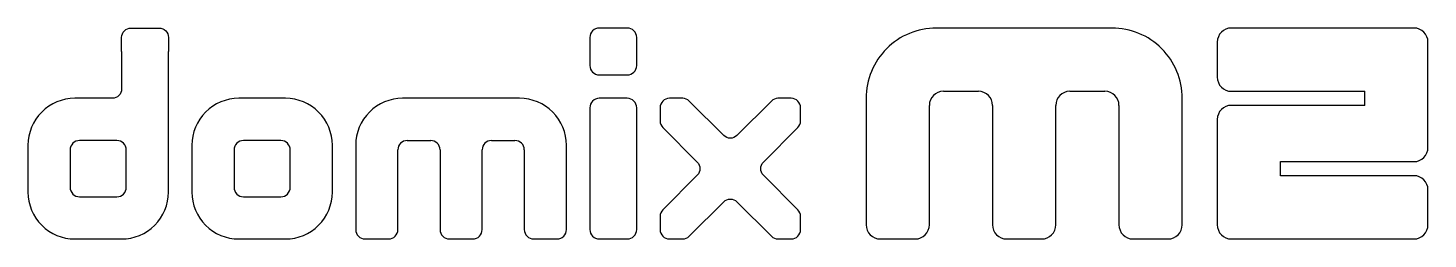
# Model space of a CAD drawing. Extents: x 229 to 528, y 749 to 794.
import ezdxf

# ---------------------------------------------------------------- set-up
doc = ezdxf.new("R2010")
doc.units = 0
doc.header["$MEASUREMENT"] = 0

msp = doc.modelspace()

# ---------------------------------------------------------------- linework, layer by layer
at = {"linetype": 'Continuous'}
for p, q in [((424.23, 780.35), (431.73, 780.35)), ((451.23, 780.35), (458.73, 780.35)), ((514.23, 777.35), (514.23, 780.35)), ((309.73, 769.85), (314.73, 769.85)), ((327.73, 769.85), (332.73, 769.85)), ((496.23, 762.35), (496.23, 765.35))]:
    msp.add_line(p, q, dxfattribs=at)
for points in [[(248.73, 788.85), (248.73, 791.85, -0.414214), (250.73, 793.85), (256.73, 793.85, -0.414214), (258.73, 791.85), (258.73, 788.85)], [(452.73, 793.85), (422.73, 793.85, 0.414214), (407.73, 778.85), (407.73, 751.85, 0.414214), (410.73, 748.85), (418.23, 748.85, 0.414214), (421.23, 751.85), (421.23, 777.35)], [(461.73, 777.35), (461.73, 751.85, 0.414214), (464.73, 748.85), (472.23, 748.85, 0.414214), (475.23, 751.85), (475.23, 778.85, 0.414214), (460.23, 793.85), (452.73, 793.85)], [(496.23, 765.35), (524.73, 765.35, 0.414214), (527.73, 768.35), (527.73, 790.85, 0.414214), (524.73, 793.85), (485.73, 793.85, 0.414214), (482.73, 790.85), (482.73, 783.35, 0.414214), (485.73, 780.35), (514.23, 780.35)], [(248.73, 788.85), (248.73, 780.85, -0.414214), (246.73, 778.85), (238.73, 778.85, 0.414214), (228.73, 768.85), (228.73, 758.85, 0.414214), (238.73, 748.85), (248.73, 748.85, 0.414214), (258.73, 758.85), (258.73, 778.85)], [(328.73, 778.85), (308.73, 778.85, 0.414214), (298.73, 768.85), (298.73, 750.85, 0.414214), (300.73, 748.85), (305.73, 748.85, 0.414214), (307.73, 750.85), (307.73, 767.85)], [(334.73, 767.85), (334.73, 750.85, 0.414214), (336.73, 748.85), (341.73, 748.85, 0.414214), (343.73, 750.85), (343.73, 768.85, 0.414214), (333.73, 778.85), (328.73, 778.85)], [(434.73, 777.35), (434.73, 751.85, 0.414214), (437.73, 748.85), (445.23, 748.85, 0.414214), (448.23, 751.85), (448.23, 777.35)], [(514.23, 777.35), (485.73, 777.35, 0.414214), (482.73, 774.35), (482.73, 751.85, 0.414214), (485.73, 748.85), (524.73, 748.85, 0.414214), (527.73, 751.85), (527.73, 759.35, 0.414214), (524.73, 762.35), (496.23, 762.35)], [(316.73, 767.85), (316.73, 750.85, 0.414214), (318.73, 748.85), (323.73, 748.85, 0.414214), (325.73, 750.85), (325.73, 767.85)]]:
    msp.add_lwpolyline(points, format="xyb", dxfattribs=at)
for points in [[(356.73, 793.85), (350.73, 793.85, 0.414214), (348.73, 791.85), (348.73, 785.85, 0.414214), (350.73, 783.85), (356.73, 783.85, 0.414214), (358.73, 785.85), (358.73, 791.85, 0.414214)], [(273.73, 748.85), (283.73, 748.85, 0.414214), (293.73, 758.85), (293.73, 768.85, 0.414214), (283.73, 778.85), (273.73, 778.85, 0.414214), (263.73, 768.85), (263.73, 758.85, 0.414214)], [(350.73, 748.85), (356.73, 748.85, 0.414214), (358.73, 750.85), (358.73, 776.85, 0.414214), (356.73, 778.85), (350.73, 778.85, 0.414214), (348.73, 776.85), (348.73, 750.85, 0.414214)], [(368.56, 778.85), (365.73, 778.85, 0.414214), (363.73, 776.85), (363.73, 774.02, 0.198912), (364.32, 772.6), (371.66, 765.26, -0.414214), (371.66, 762.43), (364.32, 755.09, 0.198912), (363.73, 753.67), (363.73, 750.85, 0.414214), (365.73, 748.85), (368.56, 748.85, 0.198912), (369.97, 749.43), (377.32, 756.77, -0.414214), (380.14, 756.77), (387.49, 749.43, 0.198912), (388.9, 748.85), (391.73, 748.85, 0.414214), (393.73, 750.85), (393.73, 753.67, 0.198912), (393.14, 755.09), (385.8, 762.43, -0.414214), (385.8, 765.26), (393.14, 772.6, 0.198912), (393.73, 774.02), (393.73, 776.85, 0.414214), (391.73, 778.85), (388.9, 778.85, 0.198912), (387.49, 778.26), (380.14, 770.92, -0.414214), (377.32, 770.92), (369.97, 778.26, 0.198912)], [(249.73, 759.85), (249.73, 767.85, 0.414214), (247.73, 769.85), (239.73, 769.85, 0.414214), (237.73, 767.85), (237.73, 759.85, 0.414214), (239.73, 757.85), (247.73, 757.85, 0.414214)], [(284.73, 759.85), (284.73, 767.85, 0.414214), (282.73, 769.85), (274.73, 769.85, 0.414214), (272.73, 767.85), (272.73, 759.85, 0.414214), (274.73, 757.85), (282.73, 757.85, 0.414214)]]:
    msp.add_lwpolyline(points, format="xyb", close=True, dxfattribs=at)
msp.add_lwpolyline([(258.73, 778.85), (258.73, 788.85)], dxfattribs=at)
for centre, radius, start, end in [((424.23, 777.35), 3, 90, 180), ((431.73, 777.35), 3, 0, 90), ((451.23, 777.35), 3, 90, 180), ((458.73, 777.35), 3, 0, 90), ((309.73, 767.85), 2, 90, 180), ((314.73, 767.85), 2, 0, 90), ((327.73, 767.85), 2, 90, 180), ((332.73, 767.85), 2, 0, 90)]:
    msp.add_arc(centre, radius, start, end, dxfattribs=at)

doc.saveas('drawing.dxf')
